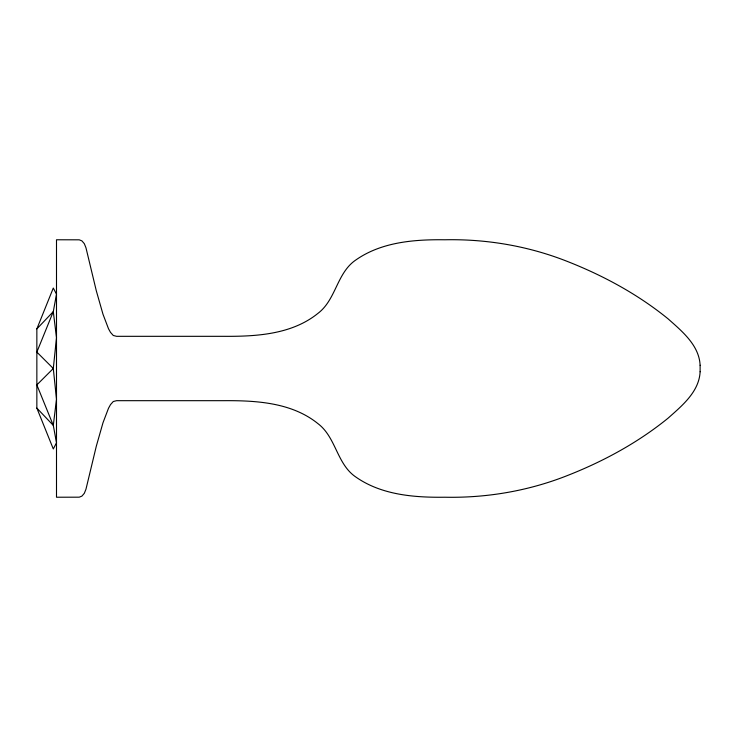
<?xml version="1.0" encoding="UTF-8"?>
<svg xmlns="http://www.w3.org/2000/svg" width="737" height="737" viewBox="0 0 737 737"><rect width="100%" height="100%" fill="white"/><g stroke="black" fill="none" stroke-linecap="round" stroke-linejoin="round"><path stroke-width="1.11" d="M700.113 371.743L700.113 365.257M700.113 371.78C699.155 391.826 681.9 405.847 668.072 418.174C638.113 442.522 603.796 461.196 567.951 475.328C528.945 490.851 486.89 498.083 444.955 497.226C414.572 497.622 381.757 495.089 356.072 477.18C336.754 464.328 336.238 437.474 317.969 423.646C291.788 402.457 256.108 400.467 223.845 400.679L116.575 400.679L113.268 401.527L110.504 404.622L108.486 408.289L102.987 422.762L96.298 446.226L85.971 489.202L84.322 493.32L81.899 496.13L79.237 497.18L56.5 497.226L56.5 239.774L79.237 239.82L81.899 240.87L84.322 243.68L85.971 247.798L96.298 290.774L102.987 314.238L108.486 328.711L110.504 332.378L113.268 335.473L116.575 336.321L223.845 336.321C256.108 336.533 291.788 334.543 317.969 313.354C336.238 299.526 336.754 272.672 356.072 259.82C381.757 241.911 414.572 239.378 444.955 239.774C486.89 238.917 528.945 246.149 567.951 261.672C603.796 275.804 638.113 294.478 668.072 318.826C681.9 331.153 699.155 345.174 700.113 365.22M36.85 328.895L53.294 288.047L56.5 294.164L53.294 311.613L36.85 352.093L53.294 368.5L56.5 399.288L53.294 425.387L56.5 442.836L53.294 448.953L36.85 408.105L36.85 328.895L53.294 311.613L56.5 337.712L53.294 368.5L36.85 384.907L53.294 425.387L36.85 408.105"/></g></svg>
